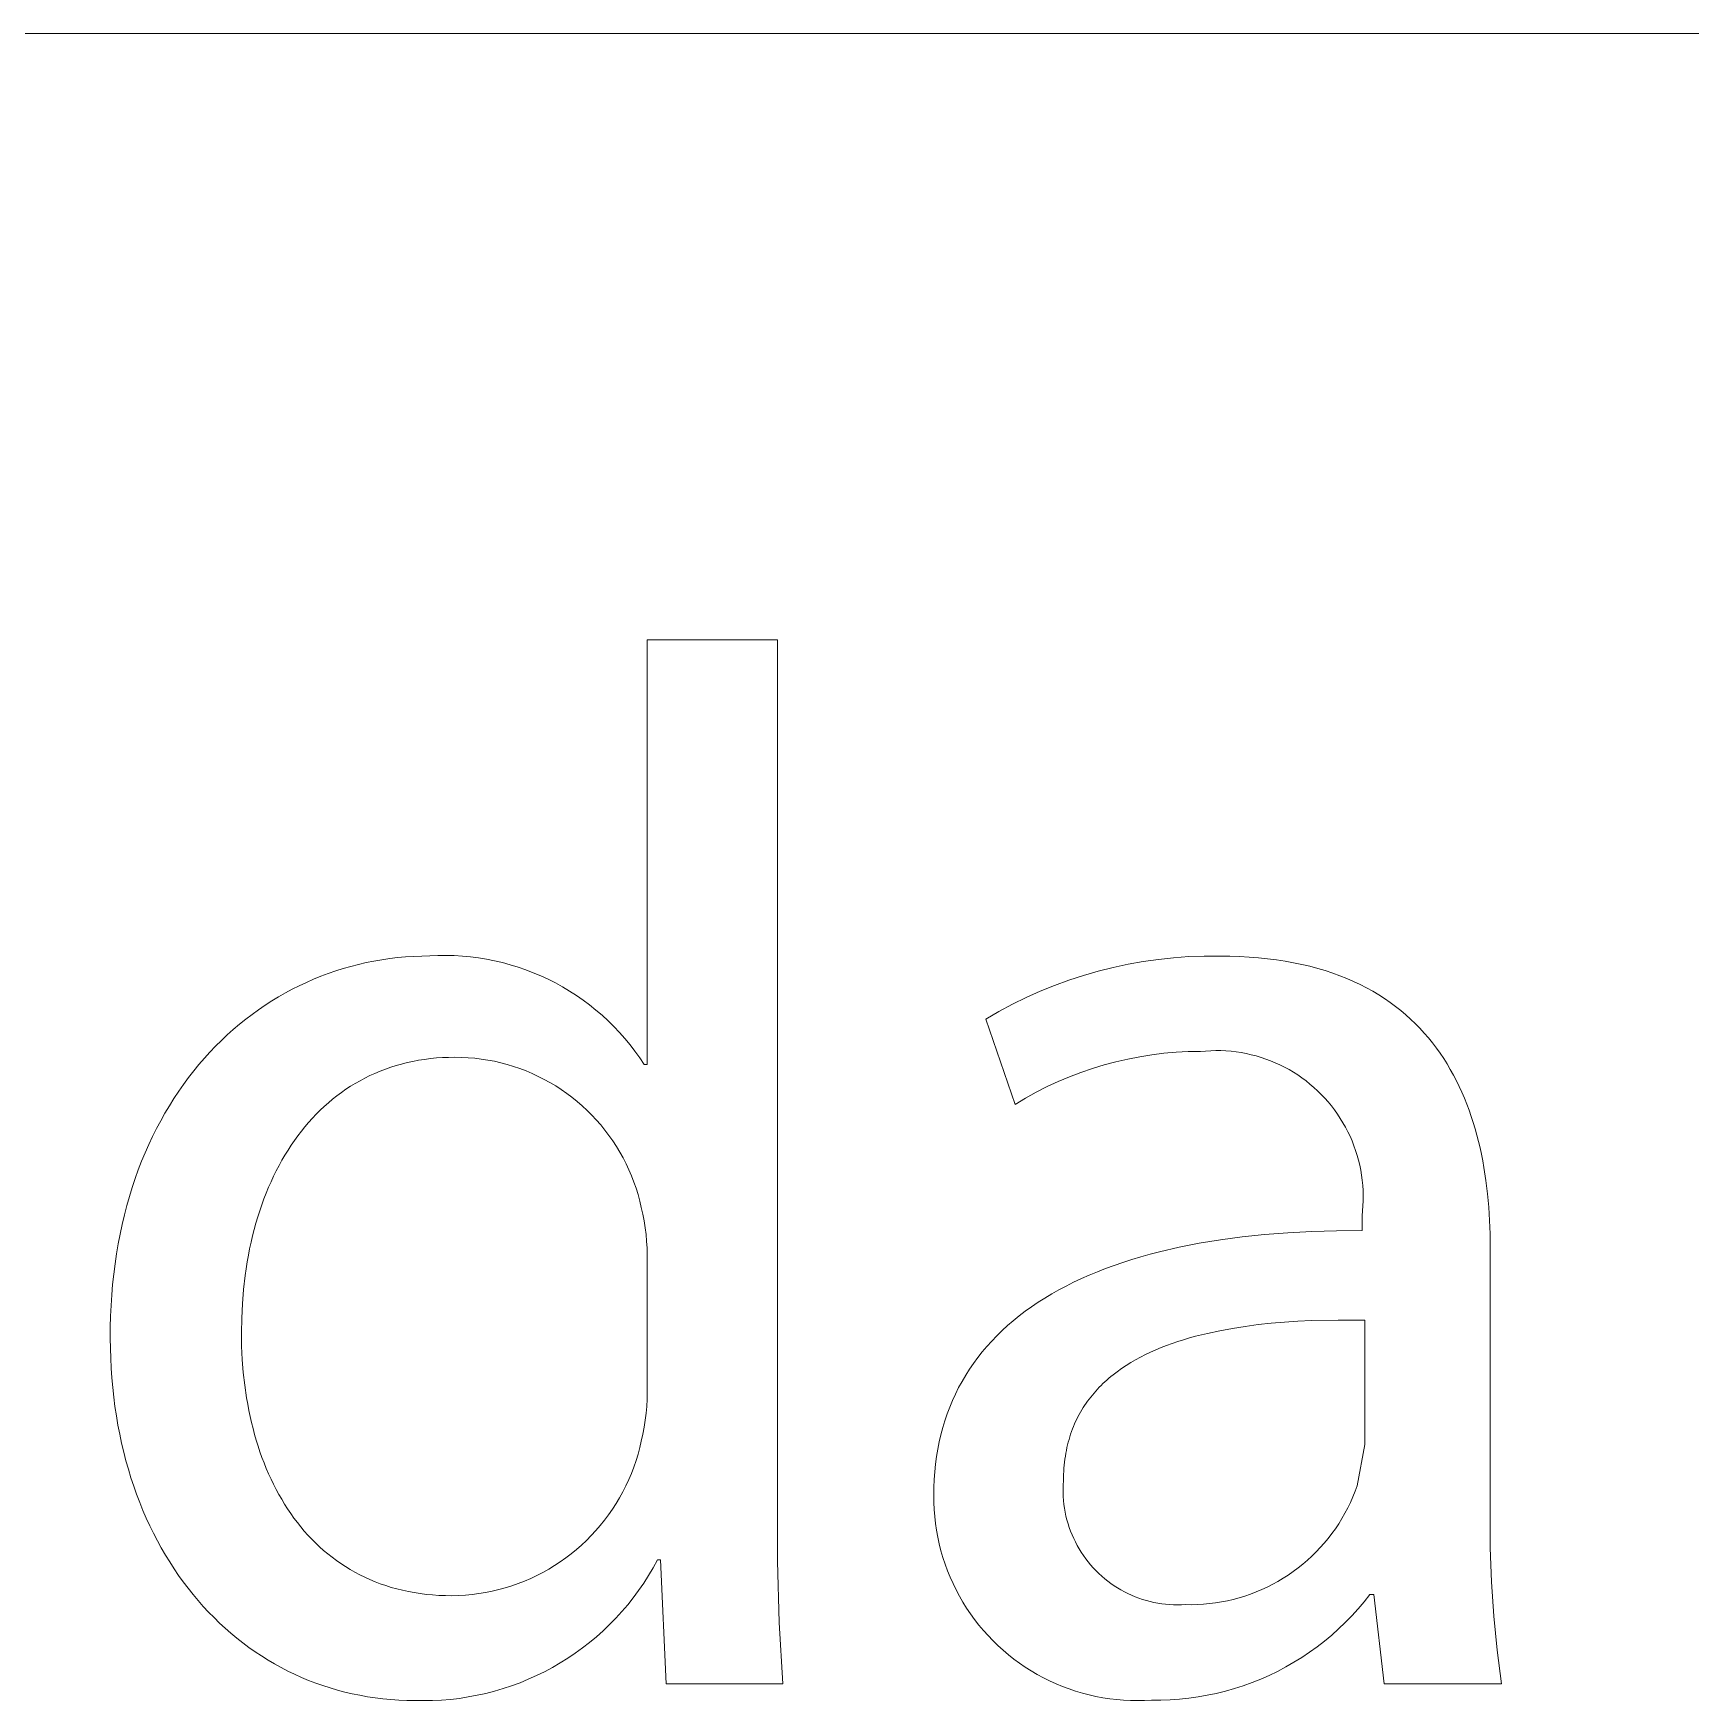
# Model space of a CAD drawing. Header units: millimetres. Extents: x -644 to 2279, y -276 to 1766.
# Drawn here: x 2183.22 to 2216.18, y 17.67 to 50.82 of the extents above; entities that cross this region are included whole.
import ezdxf

# ---------------------------------------------------------------- set-up
doc = ezdxf.new("R2010")
doc.units = ezdxf.units.MM
doc.header["$MEASUREMENT"] = 0
doc.layers.add('Domyślny', color=7, linetype='Continuous', true_color=0x000000)

msp = doc.modelspace()

# ---------------------------------------------------------------- linework, layer by layer
at = {"layer": 'Domyślny', "color": 18, "lineweight": 15, "true_color": 0x000000}
for p, q in [((2275.751, 50.819), (1173.959, 50.819)), ((2195.426, 30.315), (2195.426, 38.763)), ((2195.426, 38.763), (2198.015, 38.763)), ((2198.015, 38.763), (2198.015, 21.662)), ((2189.084, 32.127), (2189.232, 32.178)), ((2189.232, 32.178), (2189.382, 32.225)), ((2189.382, 32.225), (2189.532, 32.268)), ((2189.532, 32.268), (2189.685, 32.307)), ((2189.685, 32.307), (2189.838, 32.342)), ((2189.838, 32.342), (2189.993, 32.373)), ((2189.993, 32.373), (2190.148, 32.4)), ((2190.148, 32.4), (2190.305, 32.423)), ((2190.305, 32.423), (2190.463, 32.442)), ((2190.463, 32.442), (2190.622, 32.457)), ((2190.622, 32.457), (2190.782, 32.467)), ((2190.782, 32.467), (2190.943, 32.473)), ((2190.943, 32.473), (2191.104, 32.476)), ((2191.104, 32.476), (2191.266, 32.483)), ((2191.266, 32.483), (2191.427, 32.485)), ((2191.427, 32.485), (2191.589, 32.481)), ((2191.589, 32.481), (2191.75, 32.471)), ((2191.75, 32.471), (2191.911, 32.456)), ((2191.911, 32.456), (2192.072, 32.436)), ((2192.072, 32.436), (2192.231, 32.41)), ((2192.231, 32.41), (2192.39, 32.379)), ((2192.39, 32.379), (2192.547, 32.342)), ((2192.547, 32.342), (2192.704, 32.3)), ((2192.704, 32.3), (2192.858, 32.253)), ((2192.858, 32.253), (2193.011, 32.2)), ((2193.011, 32.2), (2193.162, 32.142)), ((2204.105, 32.086), (2204.398, 32.17)), ((2204.398, 32.17), (2204.694, 32.245)), ((2204.694, 32.245), (2204.992, 32.309)), ((2204.992, 32.309), (2205.292, 32.362)), ((2205.292, 32.362), (2205.594, 32.406)), ((2205.594, 32.406), (2205.897, 32.438)), ((2205.897, 32.438), (2206.202, 32.461)), ((2206.202, 32.461), (2206.506, 32.472)), ((2206.506, 32.472), (2206.811, 32.474)), ((2206.811, 32.474), (2207.012, 32.471)), ((2207.012, 32.471), (2207.207, 32.465)), ((2207.207, 32.465), (2207.398, 32.454)), ((2207.398, 32.454), (2207.584, 32.44)), ((2207.584, 32.44), (2207.766, 32.421)), ((2207.766, 32.421), (2207.943, 32.398)), ((2207.943, 32.398), (2208.115, 32.372)), ((2208.115, 32.372), (2208.283, 32.341)), ((2208.283, 32.341), (2208.447, 32.307)), ((2208.447, 32.307), (2208.607, 32.269)), ((2208.607, 32.269), (2208.762, 32.228)), ((2208.762, 32.228), (2208.913, 32.183)), ((2208.913, 32.183), (2209.06, 32.134)), ((2188.368, 31.813), (2188.508, 31.884)), ((2188.508, 31.884), (2188.649, 31.95)), ((2188.649, 31.95), (2188.793, 32.013)), ((2188.793, 32.013), (2188.938, 32.072)), ((2188.938, 32.072), (2189.084, 32.127)), ((2193.162, 32.142), (2193.311, 32.079)), ((2193.311, 32.079), (2193.457, 32.011)), ((2193.457, 32.011), (2193.602, 31.938)), ((2193.602, 31.938), (2193.743, 31.86)), ((2193.743, 31.86), (2193.882, 31.777)), ((2203.245, 31.772), (2203.528, 31.886)), ((2203.528, 31.886), (2203.815, 31.991)), ((2203.815, 31.991), (2204.105, 32.086)), ((2209.06, 32.134), (2209.202, 32.082)), ((2209.202, 32.082), (2209.341, 32.027)), ((2209.341, 32.027), (2209.476, 31.968)), ((2209.476, 31.968), (2209.606, 31.907)), ((2209.606, 31.907), (2209.733, 31.842)), ((2209.733, 31.842), (2209.856, 31.774)), ((2187.696, 31.405), (2187.826, 31.494)), ((2187.826, 31.494), (2187.959, 31.58)), ((2187.959, 31.58), (2188.093, 31.661)), ((2188.093, 31.661), (2188.23, 31.739)), ((2188.23, 31.739), (2188.368, 31.813)), ((2193.882, 31.777), (2194.018, 31.69)), ((2194.018, 31.69), (2194.151, 31.597)), ((2194.151, 31.597), (2194.28, 31.501)), ((2194.28, 31.501), (2194.407, 31.4)), ((2202.423, 31.37), (2202.693, 31.514)), ((2202.693, 31.514), (2202.967, 31.648)), ((2202.967, 31.648), (2203.245, 31.772)), ((2209.856, 31.774), (2209.975, 31.703)), ((2209.975, 31.703), (2210.09, 31.629)), ((2210.09, 31.629), (2210.201, 31.552)), ((2210.201, 31.552), (2210.309, 31.473)), ((2187.317, 31.116), (2187.441, 31.216)), ((2187.441, 31.216), (2187.567, 31.312)), ((2187.567, 31.312), (2187.696, 31.405)), ((2194.407, 31.4), (2194.529, 31.295)), ((2194.529, 31.295), (2194.648, 31.185)), ((2194.648, 31.185), (2194.764, 31.072)), ((2202.159, 31.218), (2202.423, 31.37)), ((2202.743, 29.524), (2202.159, 31.218)), ((2210.309, 31.473), (2210.413, 31.391)), ((2210.413, 31.391), (2210.514, 31.306)), ((2210.514, 31.306), (2210.611, 31.218)), ((2210.611, 31.218), (2210.705, 31.128)), ((2186.958, 30.795), (2187.075, 30.905)), ((2187.075, 30.905), (2187.195, 31.012)), ((2187.195, 31.012), (2187.317, 31.116)), ((2194.764, 31.072), (2194.875, 30.955)), ((2194.875, 30.955), (2194.982, 30.833)), ((2194.982, 30.833), (2195.085, 30.709)), ((2210.705, 31.128), (2210.795, 31.036)), ((2210.795, 31.036), (2210.882, 30.941)), ((2210.882, 30.941), (2210.966, 30.844)), ((2210.966, 30.844), (2211.046, 30.745)), ((2186.62, 30.441), (2186.73, 30.563)), ((2186.73, 30.563), (2186.843, 30.68)), ((2186.843, 30.68), (2186.958, 30.795)), ((2195.085, 30.709), (2195.184, 30.581)), ((2195.184, 30.581), (2195.278, 30.449)), ((2205.463, 30.509), (2205.223, 30.472)), ((2205.704, 30.539), (2205.463, 30.509)), ((2205.946, 30.559), (2205.704, 30.539)), ((2206.189, 30.572), (2205.946, 30.559)), ((2206.432, 30.576), (2206.189, 30.572)), ((2206.533, 30.585), (2206.432, 30.576)), ((2206.634, 30.591), (2206.533, 30.585)), ((2206.736, 30.593), (2206.634, 30.591)), ((2206.837, 30.592), (2206.736, 30.593)), ((2206.938, 30.588), (2206.837, 30.592)), ((2207.039, 30.58), (2206.938, 30.588)), ((2207.14, 30.568), (2207.039, 30.58)), ((2207.241, 30.553), (2207.14, 30.568)), ((2207.34, 30.534), (2207.241, 30.553)), ((2207.439, 30.512), (2207.34, 30.534)), ((2207.537, 30.486), (2207.439, 30.512)), ((2211.046, 30.745), (2211.123, 30.644)), ((2211.123, 30.644), (2211.197, 30.54)), ((2211.197, 30.54), (2211.268, 30.435)), ((2186.305, 30.057), (2186.407, 30.189)), ((2186.407, 30.189), (2186.512, 30.317)), ((2186.512, 30.317), (2186.62, 30.441)), ((2190.115, 30.184), (2190.012, 30.141)), ((2190.219, 30.224), (2190.115, 30.184)), ((2190.325, 30.262), (2190.219, 30.224)), ((2190.432, 30.296), (2190.325, 30.262)), ((2190.542, 30.326), (2190.432, 30.296)), ((2190.653, 30.354), (2190.542, 30.326)), ((2190.765, 30.379), (2190.653, 30.354)), ((2190.88, 30.4), (2190.765, 30.379)), ((2190.996, 30.419), (2190.88, 30.4)), ((2191.114, 30.434), (2190.996, 30.419)), ((2191.233, 30.446), (2191.114, 30.434)), ((2191.354, 30.454), (2191.233, 30.446)), ((2191.477, 30.459), (2191.354, 30.454)), ((2191.601, 30.461), (2191.477, 30.459)), ((2191.733, 30.459), (2191.601, 30.461)), ((2191.865, 30.452), (2191.733, 30.459)), ((2191.996, 30.441), (2191.865, 30.452)), ((2192.127, 30.425), (2191.996, 30.441)), ((2192.258, 30.404), (2192.127, 30.425)), ((2192.387, 30.38), (2192.258, 30.404)), ((2192.516, 30.35), (2192.387, 30.38)), ((2192.644, 30.316), (2192.516, 30.35)), ((2192.77, 30.278), (2192.644, 30.316)), ((2192.895, 30.235), (2192.77, 30.278)), ((2193.018, 30.188), (2192.895, 30.235)), ((2193.14, 30.137), (2193.018, 30.188)), ((2195.278, 30.449), (2195.367, 30.315)), ((2195.367, 30.315), (2195.426, 30.315)), ((2204.281, 30.238), (2204.051, 30.16)), ((2204.514, 30.309), (2204.281, 30.238)), ((2204.748, 30.372), (2204.514, 30.309)), ((2204.985, 30.426), (2204.748, 30.372)), ((2205.223, 30.472), (2204.985, 30.426)), ((2207.635, 30.457), (2207.537, 30.486)), ((2207.731, 30.425), (2207.635, 30.457)), ((2207.826, 30.389), (2207.731, 30.425)), ((2207.919, 30.351), (2207.826, 30.389)), ((2208.012, 30.308), (2207.919, 30.351)), ((2208.102, 30.263), (2208.012, 30.308)), ((2208.192, 30.215), (2208.102, 30.263)), ((2208.279, 30.163), (2208.192, 30.215)), ((2211.268, 30.435), (2211.336, 30.327)), ((2211.336, 30.327), (2211.4, 30.218)), ((2211.4, 30.218), (2211.462, 30.107)), ((2186.109, 29.784), (2186.206, 29.922)), ((2186.206, 29.922), (2186.305, 30.057)), ((2189.527, 29.883), (2189.435, 29.823)), ((2189.62, 29.94), (2189.527, 29.883)), ((2189.715, 29.995), (2189.62, 29.94)), ((2189.813, 30.047), (2189.715, 29.995)), ((2189.912, 30.096), (2189.813, 30.047)), ((2190.012, 30.141), (2189.912, 30.096)), ((2193.26, 30.081), (2193.14, 30.137)), ((2193.378, 30.021), (2193.26, 30.081)), ((2193.493, 29.958), (2193.378, 30.021)), ((2193.607, 29.89), (2193.493, 29.958)), ((2193.717, 29.818), (2193.607, 29.89)), ((2203.381, 29.876), (2203.164, 29.767)), ((2203.601, 29.979), (2203.381, 29.876)), ((2203.825, 30.073), (2203.601, 29.979)), ((2204.051, 30.16), (2203.825, 30.073)), ((2208.364, 30.108), (2208.279, 30.163)), ((2208.448, 30.051), (2208.364, 30.108)), ((2208.53, 29.99), (2208.448, 30.051)), ((2208.609, 29.927), (2208.53, 29.99)), ((2208.686, 29.861), (2208.609, 29.927)), ((2208.761, 29.793), (2208.686, 29.861)), ((2211.462, 30.107), (2211.521, 29.994)), ((2211.521, 29.994), (2211.577, 29.88)), ((2211.577, 29.88), (2211.63, 29.764)), ((2185.924, 29.497), (2186.015, 29.642)), ((2186.015, 29.642), (2186.109, 29.784)), ((2189.086, 29.556), (2189.004, 29.483)), ((2189.17, 29.627), (2189.086, 29.556)), ((2189.257, 29.695), (2189.17, 29.627)), ((2189.345, 29.76), (2189.257, 29.695)), ((2189.435, 29.823), (2189.345, 29.76)), ((2193.826, 29.743), (2193.717, 29.818)), ((2193.931, 29.664), (2193.826, 29.743)), ((2194.034, 29.581), (2193.931, 29.664)), ((2194.134, 29.494), (2194.034, 29.581)), ((2202.951, 29.649), (2202.743, 29.524)), ((2203.164, 29.767), (2202.951, 29.649)), ((2208.833, 29.722), (2208.761, 29.793)), ((2208.903, 29.648), (2208.833, 29.722)), ((2208.97, 29.572), (2208.903, 29.648)), ((2209.035, 29.494), (2208.97, 29.572)), ((2211.63, 29.764), (2211.681, 29.646)), ((2211.681, 29.646), (2211.728, 29.527)), ((2211.728, 29.527), (2211.773, 29.407)), ((2185.669, 29.043), (2185.751, 29.198)), ((2185.751, 29.198), (2185.836, 29.349)), ((2185.836, 29.349), (2185.924, 29.497)), ((2188.767, 29.247), (2188.692, 29.164)), ((2188.844, 29.328), (2188.767, 29.247)), ((2188.923, 29.407), (2188.844, 29.328)), ((2189.004, 29.483), (2188.923, 29.407)), ((2194.231, 29.404), (2194.134, 29.494)), ((2194.325, 29.311), (2194.231, 29.404)), ((2194.415, 29.215), (2194.325, 29.311)), ((2194.502, 29.116), (2194.415, 29.215)), ((2209.096, 29.413), (2209.035, 29.494)), ((2209.155, 29.331), (2209.096, 29.413)), ((2209.211, 29.246), (2209.155, 29.331)), ((2209.264, 29.16), (2209.211, 29.246)), ((2211.773, 29.407), (2211.816, 29.285)), ((2211.816, 29.285), (2211.856, 29.162)), ((2185.514, 28.724), (2185.59, 28.886)), ((2185.59, 28.886), (2185.669, 29.043)), ((2188.479, 28.9), (2188.412, 28.807)), ((2188.548, 28.99), (2188.479, 28.9)), ((2188.619, 29.078), (2188.548, 28.99)), ((2188.692, 29.164), (2188.619, 29.078)), ((2194.585, 29.013), (2194.502, 29.116)), ((2194.665, 28.908), (2194.585, 29.013)), ((2194.741, 28.8), (2194.665, 28.908)), ((2209.314, 29.071), (2209.264, 29.16)), ((2209.361, 28.981), (2209.314, 29.071)), ((2209.405, 28.89), (2209.361, 28.981)), ((2209.445, 28.797), (2209.405, 28.89)), ((2211.856, 29.162), (2211.893, 29.038)), ((2211.893, 29.038), (2211.928, 28.913)), ((2211.928, 28.913), (2211.96, 28.786)), ((2185.372, 28.393), (2185.441, 28.56)), ((2185.441, 28.56), (2185.514, 28.724)), ((2188.222, 28.515), (2188.162, 28.414)), ((2188.283, 28.615), (2188.222, 28.515)), ((2188.346, 28.712), (2188.283, 28.615)), ((2188.412, 28.807), (2188.346, 28.712)), ((2194.813, 28.689), (2194.741, 28.8)), ((2194.881, 28.576), (2194.813, 28.689)), ((2194.946, 28.461), (2194.881, 28.576)), ((2209.483, 28.702), (2209.445, 28.797)), ((2209.517, 28.607), (2209.483, 28.702)), ((2209.547, 28.51), (2209.517, 28.607)), ((2209.574, 28.412), (2209.547, 28.51)), ((2211.96, 28.786), (2211.991, 28.659)), ((2211.991, 28.659), (2212.018, 28.531)), ((2212.018, 28.531), (2212.044, 28.402)), ((2185.244, 28.049), (2185.306, 28.223)), ((2185.306, 28.223), (2185.372, 28.393)), ((2188.05, 28.204), (2187.997, 28.096)), ((2188.105, 28.31), (2188.05, 28.204)), ((2188.162, 28.414), (2188.105, 28.31)), ((2195.006, 28.344), (2194.946, 28.461)), ((2195.062, 28.224), (2195.006, 28.344)), ((2195.114, 28.103), (2195.062, 28.224)), ((2209.598, 28.314), (2209.574, 28.412)), ((2209.619, 28.214), (2209.598, 28.314)), ((2209.635, 28.114), (2209.619, 28.214)), ((2212.044, 28.402), (2212.067, 28.272)), ((2212.067, 28.272), (2212.108, 28.011)), ((2185.129, 27.693), (2185.184, 27.873)), ((2185.184, 27.873), (2185.244, 28.049)), ((2187.896, 27.875), (2187.849, 27.761)), ((2187.945, 27.987), (2187.896, 27.875)), ((2187.997, 28.096), (2187.945, 27.987)), ((2195.162, 27.98), (2195.114, 28.103)), ((2195.205, 27.855), (2195.162, 27.98)), ((2195.244, 27.729), (2195.205, 27.855)), ((2209.649, 28.014), (2209.635, 28.114)), ((2209.659, 27.913), (2209.649, 28.014)), ((2209.665, 27.812), (2209.659, 27.913)), ((2212.108, 28.011), (2212.14, 27.747)), ((2185.077, 27.51), (2185.129, 27.693)), ((2187.761, 27.527), (2187.72, 27.408)), ((2187.804, 27.645), (2187.761, 27.527)), ((2187.849, 27.761), (2187.804, 27.645)), ((2195.279, 27.601), (2195.244, 27.729)), ((2195.309, 27.473), (2195.279, 27.601)), ((2209.663, 27.507), (2209.667, 27.609)), ((2209.668, 27.71), (2209.665, 27.812)), ((2209.667, 27.609), (2209.668, 27.71)), ((2212.14, 27.747), (2212.164, 27.482)), ((2184.984, 27.136), (2185.028, 27.325)), ((2185.028, 27.325), (2185.077, 27.51)), ((2187.682, 27.287), (2187.645, 27.164)), ((2187.72, 27.408), (2187.682, 27.287)), ((2195.339, 27.34), (2195.309, 27.473)), ((2195.365, 27.206), (2195.339, 27.34)), ((2195.387, 27.072), (2195.365, 27.206)), ((2209.644, 27.305), (2209.655, 27.406)), ((2209.644, 27.013), (2209.644, 27.305)), ((2209.655, 27.406), (2209.663, 27.507)), ((2212.164, 27.482), (2212.181, 27.216)), ((2212.181, 27.216), (2212.191, 26.949)), ((2184.905, 26.75), (2184.942, 26.945)), ((2184.942, 26.945), (2184.984, 27.136)), ((2187.578, 26.912), (2187.548, 26.784)), ((2187.611, 27.039), (2187.578, 26.912)), ((2187.645, 27.164), (2187.611, 27.039)), ((2195.403, 26.936), (2195.387, 27.072)), ((2195.416, 26.801), (2195.403, 26.936)), ((2206.827, 26.831), (2207.26, 26.889)), ((2207.26, 26.889), (2207.707, 26.936)), ((2207.707, 26.936), (2208.17, 26.972)), ((2208.17, 26.972), (2208.647, 26.997)), ((2208.647, 26.997), (2209.138, 27.011)), ((2209.138, 27.011), (2209.644, 27.013)), ((2212.191, 26.949), (2212.194, 26.682)), ((2184.842, 26.353), (2184.872, 26.553)), ((2184.872, 26.553), (2184.905, 26.75)), ((2187.494, 26.523), (2187.471, 26.39)), ((2187.52, 26.654), (2187.494, 26.523)), ((2187.548, 26.784), (2187.52, 26.654)), ((2195.424, 26.665), (2195.416, 26.801)), ((2195.427, 26.529), (2195.424, 26.665)), ((2195.426, 26.392), (2195.427, 26.529)), ((2205.245, 26.493), (2205.429, 26.545)), ((2205.429, 26.545), (2205.617, 26.594)), ((2205.617, 26.594), (2206.005, 26.683)), ((2206.005, 26.683), (2206.408, 26.763)), ((2206.408, 26.763), (2206.827, 26.831)), ((2212.194, 26.682), (2212.194, 21.388)), ((2184.816, 26.15), (2184.842, 26.353)), ((2187.449, 26.255), (2187.43, 26.119)), ((2187.471, 26.39), (2187.449, 26.255)), ((2195.426, 23.94), (2195.426, 26.392)), ((2204.219, 26.129), (2204.38, 26.196)), ((2204.38, 26.196), (2204.545, 26.261)), ((2204.545, 26.261), (2204.714, 26.323)), ((2204.714, 26.323), (2204.887, 26.382)), ((2204.887, 26.382), (2205.064, 26.439)), ((2205.064, 26.439), (2205.245, 26.493)), ((2184.777, 25.736), (2184.795, 25.944)), ((2184.795, 25.944), (2184.816, 26.15)), ((2187.43, 26.119), (2187.398, 25.843)), ((2203.613, 25.835), (2203.759, 25.912)), ((2203.759, 25.912), (2203.908, 25.987)), ((2203.908, 25.987), (2204.062, 26.06)), ((2204.062, 26.06), (2204.219, 26.129)), ((2184.764, 25.524), (2184.777, 25.736)), ((2187.375, 25.561), (2187.362, 25.273)), ((2187.398, 25.843), (2187.375, 25.561)), ((2203.071, 25.5), (2203.201, 25.588)), ((2203.201, 25.588), (2203.334, 25.673)), ((2203.334, 25.673), (2203.472, 25.755)), ((2203.472, 25.755), (2203.613, 25.835)), ((2184.749, 25.094), (2184.755, 25.31)), ((2184.755, 25.31), (2184.764, 25.524)), ((2187.362, 25.273), (2187.357, 24.981)), ((2202.594, 25.125), (2202.707, 25.223)), ((2202.707, 25.223), (2202.825, 25.318)), ((2202.825, 25.318), (2202.946, 25.41)), ((2202.946, 25.41), (2203.071, 25.5)), ((2208.37, 25.212), (2208.104, 25.194)), ((2208.637, 25.224), (2208.37, 25.212)), ((2209.171, 25.236), (2208.637, 25.224)), ((2209.702, 25.232), (2209.171, 25.236)), ((2209.702, 22.76), (2209.702, 25.232)), ((2184.749, 24.874), (2184.749, 25.094)), ((2184.751, 24.673), (2184.749, 24.874)), ((2187.357, 24.981), (2187.361, 24.715)), ((2202.279, 24.818), (2202.38, 24.923)), ((2202.38, 24.923), (2202.485, 25.025)), ((2202.485, 25.025), (2202.594, 25.125)), ((2206.211, 24.879), (2206.095, 24.845)), ((2206.329, 24.912), (2206.211, 24.879)), ((2206.569, 24.971), (2206.329, 24.912)), ((2206.815, 25.024), (2206.569, 24.971)), ((2207.065, 25.07), (2206.815, 25.024)), ((2207.32, 25.11), (2207.065, 25.07)), ((2207.579, 25.144), (2207.32, 25.11)), ((2207.84, 25.172), (2207.579, 25.144)), ((2208.104, 25.194), (2207.84, 25.172)), ((2184.756, 24.475), (2184.751, 24.673)), ((2187.361, 24.715), (2187.373, 24.452)), ((2202.001, 24.489), (2202.089, 24.601)), ((2202.089, 24.601), (2202.182, 24.711)), ((2202.182, 24.711), (2202.279, 24.818)), ((2205.337, 24.548), (2205.237, 24.497)), ((2205.439, 24.596), (2205.337, 24.548)), ((2205.543, 24.643), (2205.439, 24.596)), ((2205.65, 24.687), (2205.543, 24.643)), ((2205.758, 24.729), (2205.65, 24.687)), ((2205.869, 24.77), (2205.758, 24.729)), ((2205.981, 24.808), (2205.869, 24.77)), ((2206.095, 24.845), (2205.981, 24.808)), ((2184.766, 24.278), (2184.756, 24.475)), ((2184.779, 24.084), (2184.766, 24.278)), ((2187.373, 24.452), (2187.394, 24.193)), ((2201.761, 24.138), (2201.836, 24.257)), ((2201.836, 24.257), (2201.917, 24.374)), ((2201.917, 24.374), (2202.001, 24.489)), ((2204.775, 24.209), (2204.691, 24.145)), ((2204.862, 24.271), (2204.775, 24.209)), ((2204.952, 24.331), (2204.862, 24.271)), ((2205.044, 24.389), (2204.952, 24.331)), ((2205.139, 24.444), (2205.044, 24.389)), ((2205.237, 24.497), (2205.139, 24.444)), ((2184.796, 23.892), (2184.779, 24.084)), ((2184.817, 23.702), (2184.796, 23.892)), ((2187.394, 24.193), (2187.422, 23.938)), ((2187.422, 23.938), (2187.459, 23.687)), ((2195.428, 23.8), (2195.426, 23.94)), ((2201.558, 23.765), (2201.621, 23.892)), ((2201.621, 23.892), (2201.689, 24.016)), ((2201.689, 24.016), (2201.761, 24.138)), ((2204.419, 23.899), (2204.383, 23.862)), ((2204.455, 23.936), (2204.419, 23.899)), ((2204.492, 23.973), (2204.455, 23.936)), ((2204.531, 24.008), (2204.492, 23.973)), ((2204.569, 24.043), (2204.531, 24.008)), ((2204.609, 24.078), (2204.569, 24.043)), ((2204.649, 24.112), (2204.609, 24.078)), ((2204.691, 24.145), (2204.649, 24.112)), ((2184.841, 23.515), (2184.817, 23.702)), ((2187.459, 23.687), (2187.481, 23.563)), ((2187.481, 23.563), (2187.504, 23.44)), ((2195.418, 23.52), (2195.425, 23.66)), ((2195.425, 23.66), (2195.428, 23.8)), ((2201.445, 23.505), (2201.499, 23.636)), ((2201.499, 23.636), (2201.558, 23.765)), ((2204.155, 23.58), (2204.126, 23.537)), ((2204.185, 23.622), (2204.155, 23.58)), ((2204.216, 23.664), (2204.185, 23.622)), ((2204.248, 23.705), (2204.216, 23.664)), ((2204.28, 23.745), (2204.248, 23.705)), ((2204.314, 23.785), (2204.28, 23.745)), ((2204.348, 23.823), (2204.314, 23.785)), ((2204.383, 23.862), (2204.348, 23.823)), ((2184.869, 23.329), (2184.841, 23.515)), ((2184.9, 23.146), (2184.869, 23.329)), ((2187.504, 23.44), (2187.529, 23.318)), ((2187.529, 23.318), (2187.557, 23.198)), ((2195.367, 23.104), (2195.389, 23.242)), ((2195.389, 23.242), (2195.406, 23.381)), ((2195.406, 23.381), (2195.418, 23.52)), ((2201.306, 23.097), (2201.348, 23.235)), ((2201.348, 23.235), (2201.394, 23.371)), ((2201.394, 23.371), (2201.445, 23.505)), ((2203.948, 23.217), (2203.926, 23.169)), ((2203.971, 23.265), (2203.948, 23.217)), ((2203.994, 23.312), (2203.971, 23.265)), ((2204.019, 23.359), (2203.994, 23.312)), ((2204.044, 23.404), (2204.019, 23.359)), ((2204.071, 23.449), (2204.044, 23.404)), ((2204.098, 23.494), (2204.071, 23.449)), ((2204.126, 23.537), (2204.098, 23.494)), ((2184.935, 22.966), (2184.9, 23.146)), ((2184.973, 22.788), (2184.935, 22.966)), ((2187.557, 23.198), (2187.587, 23.079)), ((2187.587, 23.079), (2187.618, 22.961)), ((2187.618, 22.961), (2187.652, 22.845)), ((2195.309, 22.83), (2195.34, 22.966)), ((2195.34, 22.966), (2195.367, 23.104)), ((2201.236, 22.813), (2201.269, 22.956)), ((2201.269, 22.956), (2201.306, 23.097)), ((2203.832, 22.915), (2203.816, 22.862)), ((2203.849, 22.967), (2203.832, 22.915)), ((2203.867, 23.019), (2203.849, 22.967)), ((2203.886, 23.07), (2203.867, 23.019)), ((2203.905, 23.12), (2203.886, 23.07)), ((2203.926, 23.169), (2203.905, 23.12)), ((2185.015, 22.612), (2184.973, 22.788)), ((2185.06, 22.439), (2185.015, 22.612)), ((2187.652, 22.845), (2187.688, 22.73)), ((2187.688, 22.73), (2187.725, 22.617)), ((2187.725, 22.617), (2187.765, 22.505)), ((2195.205, 22.44), (2195.244, 22.569)), ((2195.244, 22.569), (2195.279, 22.699)), ((2195.279, 22.699), (2195.309, 22.83)), ((2201.183, 22.52), (2201.207, 22.668)), ((2201.207, 22.668), (2201.236, 22.813)), ((2203.753, 22.586), (2203.743, 22.529)), ((2203.763, 22.643), (2203.753, 22.586)), ((2203.775, 22.699), (2203.763, 22.643)), ((2203.788, 22.754), (2203.775, 22.699)), ((2203.801, 22.809), (2203.788, 22.754)), ((2203.816, 22.862), (2203.801, 22.809)), ((2209.546, 21.942), (2209.702, 22.76)), ((2185.108, 22.268), (2185.06, 22.439)), ((2185.159, 22.099), (2185.108, 22.268)), ((2187.765, 22.505), (2187.807, 22.395)), ((2187.807, 22.395), (2187.851, 22.286)), ((2187.851, 22.286), (2187.897, 22.179)), ((2195.113, 22.186), (2195.161, 22.312)), ((2195.161, 22.312), (2195.205, 22.44)), ((2201.136, 22.064), (2201.147, 22.218)), ((2201.147, 22.218), (2201.163, 22.37)), ((2201.163, 22.37), (2201.183, 22.52)), ((2203.712, 22.229), (2203.709, 22.167)), ((2203.716, 22.291), (2203.712, 22.229)), ((2203.721, 22.351), (2203.716, 22.291)), ((2203.727, 22.411), (2203.721, 22.351)), ((2203.735, 22.47), (2203.727, 22.411)), ((2203.743, 22.529), (2203.735, 22.47)), ((2185.214, 21.934), (2185.159, 22.099)), ((2185.272, 21.771), (2185.214, 21.934)), ((2187.897, 22.179), (2187.945, 22.074)), ((2187.945, 22.074), (2187.995, 21.971)), ((2187.995, 21.971), (2188.047, 21.869)), ((2194.943, 21.82), (2195.004, 21.94)), ((2195.004, 21.94), (2195.061, 22.062)), ((2195.061, 22.062), (2195.113, 22.186)), ((2201.127, 21.748), (2201.13, 21.907)), ((2201.13, 21.907), (2201.136, 22.064)), ((2203.701, 21.962), (2203.699, 21.883)), ((2203.699, 21.883), (2203.699, 21.805)), ((2203.707, 22.04), (2203.701, 21.962)), ((2203.709, 22.167), (2203.707, 22.104)), ((2203.707, 22.104), (2203.707, 22.04)), ((2209.505, 21.83), (2209.546, 21.942)), ((2185.333, 21.61), (2185.272, 21.771)), ((2185.397, 21.452), (2185.333, 21.61)), ((2188.047, 21.869), (2188.101, 21.769)), ((2188.101, 21.769), (2188.157, 21.671)), ((2188.157, 21.671), (2188.215, 21.575)), ((2188.215, 21.575), (2188.276, 21.481)), ((2194.736, 21.473), (2194.809, 21.586)), ((2194.809, 21.586), (2194.878, 21.702)), ((2194.878, 21.702), (2194.943, 21.82)), ((2198.015, 21.662), (2198.018, 20.441)), ((2201.128, 21.609), (2201.127, 21.748)), ((2201.134, 21.47), (2201.128, 21.609)), ((2203.699, 21.805), (2203.702, 21.726)), ((2203.702, 21.726), (2203.707, 21.648)), ((2203.707, 21.648), (2203.716, 21.57)), ((2203.716, 21.57), (2203.727, 21.492)), ((2209.359, 21.5), (2209.412, 21.608)), ((2209.412, 21.608), (2209.46, 21.718)), ((2209.46, 21.718), (2209.505, 21.83)), ((2185.465, 21.297), (2185.397, 21.452)), ((2185.535, 21.145), (2185.465, 21.297)), ((2188.276, 21.481), (2188.338, 21.389)), ((2188.338, 21.389), (2188.402, 21.298)), ((2188.402, 21.298), (2188.469, 21.21)), ((2194.493, 21.15), (2194.578, 21.255)), ((2194.578, 21.255), (2194.659, 21.362)), ((2194.659, 21.362), (2194.736, 21.473)), ((2201.145, 21.331), (2201.134, 21.47)), ((2201.161, 21.193), (2201.145, 21.331)), ((2203.727, 21.492), (2203.74, 21.415)), ((2203.74, 21.415), (2203.756, 21.338)), ((2203.756, 21.338), (2203.775, 21.262)), ((2203.775, 21.262), (2203.797, 21.187)), ((2209.18, 21.187), (2209.244, 21.289)), ((2209.244, 21.289), (2209.303, 21.394)), ((2209.303, 21.394), (2209.359, 21.5)), ((2212.194, 21.388), (2212.194, 20.708)), ((2185.608, 20.995), (2185.535, 21.145)), ((2185.684, 20.849), (2185.608, 20.995)), ((2188.469, 21.21), (2188.537, 21.124)), ((2188.537, 21.124), (2188.607, 21.041)), ((2188.607, 21.041), (2188.68, 20.959)), ((2188.68, 20.959), (2188.755, 20.88)), ((2194.219, 20.853), (2194.314, 20.949)), ((2194.314, 20.949), (2194.405, 21.048)), ((2194.405, 21.048), (2194.493, 21.15)), ((2201.181, 21.055), (2201.161, 21.193)), ((2201.206, 20.919), (2201.181, 21.055)), ((2201.235, 20.783), (2201.206, 20.919)), ((2203.797, 21.187), (2203.821, 21.112)), ((2203.821, 21.112), (2203.848, 21.038)), ((2203.848, 21.038), (2203.877, 20.966)), ((2203.877, 20.966), (2203.909, 20.894)), ((2203.909, 20.894), (2203.943, 20.823)), ((2208.894, 20.802), (2208.97, 20.894)), ((2208.97, 20.894), (2209.044, 20.989)), ((2209.044, 20.989), (2209.114, 21.087)), ((2209.114, 21.087), (2209.18, 21.187)), ((2185.763, 20.705), (2185.684, 20.849)), ((2185.845, 20.564), (2185.763, 20.705)), ((2185.93, 20.425), (2185.845, 20.564)), ((2188.755, 20.88), (2188.831, 20.803)), ((2188.831, 20.803), (2188.91, 20.728)), ((2188.91, 20.728), (2188.991, 20.656)), ((2188.991, 20.656), (2189.073, 20.587)), ((2189.073, 20.587), (2189.158, 20.519)), ((2193.807, 20.505), (2193.915, 20.587)), ((2193.915, 20.587), (2194.019, 20.672)), ((2194.019, 20.672), (2194.12, 20.761)), ((2194.12, 20.761), (2194.219, 20.853)), ((2201.27, 20.648), (2201.235, 20.783)), ((2201.308, 20.514), (2201.27, 20.648)), ((2203.943, 20.823), (2203.979, 20.754)), ((2203.979, 20.754), (2204.018, 20.686)), ((2204.018, 20.686), (2204.059, 20.619)), ((2204.059, 20.619), (2204.103, 20.554)), ((2208.645, 20.54), (2208.731, 20.625)), ((2208.731, 20.625), (2208.814, 20.712)), ((2208.814, 20.712), (2208.894, 20.802)), ((2212.194, 20.708), (2212.217, 20.029)), ((2186.017, 20.29), (2185.93, 20.425)), ((2186.108, 20.158), (2186.017, 20.29)), ((2189.158, 20.519), (2189.245, 20.455)), ((2189.245, 20.455), (2189.334, 20.392)), ((2189.334, 20.392), (2189.425, 20.333)), ((2189.425, 20.333), (2189.518, 20.276)), ((2189.518, 20.276), (2189.613, 20.222)), ((2193.352, 20.218), (2193.47, 20.284)), ((2193.47, 20.284), (2193.585, 20.354)), ((2193.585, 20.354), (2193.697, 20.427)), ((2193.697, 20.427), (2193.807, 20.505)), ((2195.544, 20.309), (2195.454, 20.155)), ((2195.63, 20.465), (2195.544, 20.309)), ((2195.689, 20.465), (2195.63, 20.465)), ((2195.805, 18.003), (2195.689, 20.465)), ((2198.018, 20.441), (2198.054, 19.221)), ((2201.352, 20.382), (2201.308, 20.514)), ((2201.4, 20.252), (2201.352, 20.382)), ((2201.452, 20.123), (2201.4, 20.252)), ((2204.103, 20.554), (2204.149, 20.49)), ((2204.149, 20.49), (2204.196, 20.428)), ((2204.196, 20.428), (2204.246, 20.367)), ((2204.246, 20.367), (2204.299, 20.309)), ((2204.299, 20.309), (2204.353, 20.252)), ((2204.353, 20.252), (2204.409, 20.197)), ((2208.177, 20.166), (2208.275, 20.234)), ((2208.275, 20.234), (2208.372, 20.306)), ((2208.372, 20.306), (2208.466, 20.381)), ((2208.466, 20.381), (2208.557, 20.459)), ((2208.557, 20.459), (2208.645, 20.54)), ((2186.2, 20.029), (2186.108, 20.158)), ((2186.296, 19.903), (2186.2, 20.029)), ((2186.394, 19.78), (2186.296, 19.903)), ((2189.613, 20.222), (2189.71, 20.17)), ((2189.71, 20.17), (2189.809, 20.121)), ((2189.809, 20.121), (2189.91, 20.076)), ((2189.91, 20.076), (2190.014, 20.033)), ((2190.014, 20.033), (2190.119, 19.992)), ((2190.119, 19.992), (2190.226, 19.955)), ((2190.226, 19.955), (2190.336, 19.921)), ((2190.336, 19.921), (2190.447, 19.89)), ((2192.475, 19.876), (2192.605, 19.911)), ((2192.605, 19.911), (2192.734, 19.951)), ((2192.734, 19.951), (2192.861, 19.996)), ((2192.861, 19.996), (2192.987, 20.045)), ((2192.987, 20.045), (2193.11, 20.098)), ((2193.11, 20.098), (2193.232, 20.156)), ((2193.232, 20.156), (2193.352, 20.218)), ((2195.357, 20.005), (2195.256, 19.859)), ((2195.454, 20.155), (2195.357, 20.005)), ((2201.509, 19.996), (2201.452, 20.123)), ((2201.57, 19.871), (2201.509, 19.996)), ((2204.409, 20.197), (2204.466, 20.144)), ((2204.466, 20.144), (2204.526, 20.093)), ((2204.526, 20.093), (2204.587, 20.044)), ((2204.587, 20.044), (2204.65, 19.997)), ((2204.65, 19.997), (2204.715, 19.953)), ((2204.715, 19.953), (2204.781, 19.91)), ((2204.781, 19.91), (2204.849, 19.87)), ((2207.651, 19.876), (2207.76, 19.927)), ((2207.76, 19.927), (2207.867, 19.981)), ((2207.867, 19.981), (2207.972, 20.039)), ((2207.972, 20.039), (2208.075, 20.101)), ((2208.075, 20.101), (2208.177, 20.166)), ((2212.217, 20.029), (2212.262, 19.351)), ((2186.495, 19.66), (2186.394, 19.78)), ((2186.598, 19.543), (2186.495, 19.66)), ((2190.447, 19.89), (2190.56, 19.862)), ((2190.56, 19.862), (2190.676, 19.837)), ((2190.676, 19.837), (2190.794, 19.816)), ((2190.794, 19.816), (2190.913, 19.797)), ((2190.913, 19.797), (2191.035, 19.782)), ((2191.035, 19.782), (2191.159, 19.77)), ((2191.159, 19.77), (2191.285, 19.761)), ((2191.285, 19.761), (2191.412, 19.756)), ((2191.412, 19.756), (2191.542, 19.755)), ((2191.542, 19.755), (2191.677, 19.758)), ((2191.677, 19.758), (2191.812, 19.766)), ((2191.812, 19.766), (2191.946, 19.779)), ((2191.946, 19.779), (2192.079, 19.796)), ((2192.079, 19.796), (2192.212, 19.818)), ((2192.212, 19.818), (2192.344, 19.844)), ((2192.344, 19.844), (2192.475, 19.876)), ((2195.039, 19.576), (2194.924, 19.44)), ((2195.15, 19.715), (2195.039, 19.576)), ((2195.256, 19.859), (2195.15, 19.715)), ((2201.636, 19.748), (2201.57, 19.871)), ((2201.705, 19.628), (2201.636, 19.748)), ((2201.779, 19.51), (2201.705, 19.628)), ((2204.849, 19.87), (2204.917, 19.833)), ((2204.917, 19.833), (2204.987, 19.798)), ((2204.987, 19.798), (2205.059, 19.765)), ((2205.059, 19.765), (2205.131, 19.734)), ((2205.131, 19.734), (2205.204, 19.707)), ((2205.204, 19.707), (2205.279, 19.681)), ((2205.279, 19.681), (2205.354, 19.659)), ((2205.354, 19.659), (2205.43, 19.638)), ((2205.43, 19.638), (2205.506, 19.621)), ((2205.506, 19.621), (2205.583, 19.606)), ((2205.583, 19.606), (2205.661, 19.594)), ((2205.661, 19.594), (2205.738, 19.584)), ((2205.738, 19.584), (2205.817, 19.578)), ((2205.817, 19.578), (2205.895, 19.573)), ((2205.895, 19.573), (2205.973, 19.572)), ((2205.973, 19.572), (2206.052, 19.573)), ((2206.052, 19.573), (2206.13, 19.577)), ((2206.13, 19.577), (2206.25, 19.576)), ((2206.25, 19.576), (2206.37, 19.579)), ((2206.37, 19.579), (2206.49, 19.586)), ((2206.49, 19.586), (2206.61, 19.597)), ((2206.61, 19.597), (2206.729, 19.612)), ((2206.729, 19.612), (2206.848, 19.631)), ((2206.848, 19.631), (2206.966, 19.654)), ((2206.966, 19.654), (2207.083, 19.681)), ((2207.083, 19.681), (2207.199, 19.712)), ((2207.199, 19.712), (2207.314, 19.748)), ((2207.314, 19.748), (2207.428, 19.787)), ((2207.428, 19.787), (2207.54, 19.83)), ((2207.54, 19.83), (2207.651, 19.876)), ((2209.685, 19.636), (2209.565, 19.494)), ((2209.799, 19.782), (2209.685, 19.636)), ((2209.877, 19.782), (2209.799, 19.782)), ((2210.082, 18.001), (2209.877, 19.782)), ((2186.703, 19.429), (2186.598, 19.543)), ((2186.811, 19.319), (2186.703, 19.429)), ((2186.922, 19.212), (2186.811, 19.319)), ((2194.803, 19.309), (2194.679, 19.181)), ((2194.924, 19.44), (2194.803, 19.309)), ((2201.857, 19.395), (2201.779, 19.51)), ((2201.938, 19.282), (2201.857, 19.395)), ((2202.024, 19.172), (2201.938, 19.282)), ((2209.441, 19.357), (2209.311, 19.224)), ((2209.565, 19.494), (2209.441, 19.357)), ((2212.262, 19.351), (2212.329, 18.674)), ((2187.034, 19.108), (2186.922, 19.212)), ((2187.149, 19.007), (2187.034, 19.108)), ((2187.266, 18.91), (2187.149, 19.007)), ((2187.386, 18.816), (2187.266, 18.91)), ((2194.417, 18.939), (2194.28, 18.825)), ((2194.55, 19.058), (2194.417, 18.939)), ((2194.679, 19.181), (2194.55, 19.058)), ((2198.054, 19.221), (2198.122, 18.003)), ((2202.113, 19.066), (2202.024, 19.172)), ((2202.206, 18.962), (2202.113, 19.066)), ((2202.302, 18.862), (2202.206, 18.962)), ((2209.04, 18.972), (2208.897, 18.853)), ((2209.178, 19.096), (2209.04, 18.972)), ((2209.311, 19.224), (2209.178, 19.096)), ((2187.507, 18.726), (2187.386, 18.816)), ((2187.631, 18.639), (2187.507, 18.726)), ((2187.757, 18.556), (2187.631, 18.639)), ((2193.995, 18.611), (2193.847, 18.512)), ((2194.139, 18.716), (2193.995, 18.611)), ((2194.28, 18.825), (2194.139, 18.716)), ((2202.402, 18.765), (2202.302, 18.862)), ((2202.505, 18.672), (2202.402, 18.765)), ((2202.611, 18.582), (2202.505, 18.672)), ((2202.72, 18.496), (2202.611, 18.582)), ((2208.6, 18.631), (2208.446, 18.528)), ((2208.751, 18.74), (2208.6, 18.631)), ((2208.897, 18.853), (2208.751, 18.74)), ((2212.329, 18.674), (2212.418, 18.001)), ((2187.885, 18.476), (2187.757, 18.556)), ((2188.015, 18.399), (2187.885, 18.476)), ((2188.146, 18.327), (2188.015, 18.399)), ((2188.28, 18.257), (2188.146, 18.327)), ((2188.415, 18.192), (2188.28, 18.257)), ((2193.385, 18.244), (2193.225, 18.165)), ((2193.542, 18.328), (2193.385, 18.244)), ((2193.696, 18.417), (2193.542, 18.328)), ((2193.847, 18.512), (2193.696, 18.417)), ((2202.832, 18.413), (2202.72, 18.496)), ((2202.947, 18.335), (2202.832, 18.413)), ((2203.064, 18.26), (2202.947, 18.335)), ((2203.184, 18.19), (2203.064, 18.26)), ((2207.964, 18.251), (2207.797, 18.17)), ((2208.128, 18.338), (2207.964, 18.251)), ((2208.289, 18.43), (2208.128, 18.338)), ((2208.446, 18.528), (2208.289, 18.43)), ((2188.553, 18.13), (2188.415, 18.192)), ((2188.692, 18.072), (2188.553, 18.13)), ((2188.833, 18.018), (2188.692, 18.072)), ((2188.975, 17.968), (2188.833, 18.018)), ((2189.12, 17.921), (2188.975, 17.968)), ((2189.265, 17.878), (2189.12, 17.921)), ((2192.561, 17.907), (2192.39, 17.857)), ((2192.73, 17.963), (2192.561, 17.907)), ((2192.897, 18.025), (2192.73, 17.963)), ((2193.062, 18.092), (2192.897, 18.025)), ((2193.225, 18.165), (2193.062, 18.092)), ((2198.122, 18.003), (2195.805, 18.003)), ((2203.307, 18.124), (2203.184, 18.19)), ((2203.431, 18.062), (2203.307, 18.124)), ((2203.558, 18.004), (2203.431, 18.062)), ((2203.686, 17.951), (2203.558, 18.004)), ((2203.817, 17.902), (2203.686, 17.951)), ((2203.948, 17.858), (2203.817, 17.902)), ((2207.105, 17.907), (2206.926, 17.856)), ((2207.281, 17.964), (2207.105, 17.907)), ((2207.456, 18.027), (2207.281, 17.964)), ((2207.628, 18.096), (2207.456, 18.027)), ((2207.797, 18.17), (2207.628, 18.096)), ((2212.418, 18.001), (2210.082, 18.001)), ((2189.413, 17.84), (2189.265, 17.878)), ((2189.562, 17.805), (2189.413, 17.84)), ((2189.712, 17.774), (2189.562, 17.805)), ((2189.864, 17.747), (2189.712, 17.774)), ((2190.017, 17.724), (2189.864, 17.747)), ((2190.172, 17.705), (2190.017, 17.724)), ((2190.328, 17.691), (2190.172, 17.705)), ((2190.485, 17.68), (2190.328, 17.691)), ((2190.643, 17.674), (2190.485, 17.68)), ((2190.803, 17.672), (2190.643, 17.674)), ((2190.981, 17.668), (2190.803, 17.672)), ((2191.159, 17.671), (2190.981, 17.668)), ((2191.337, 17.679), (2191.159, 17.671)), ((2191.515, 17.694), (2191.337, 17.679)), ((2191.692, 17.714), (2191.515, 17.694)), ((2191.868, 17.741), (2191.692, 17.714)), ((2192.043, 17.774), (2191.868, 17.741)), ((2192.217, 17.812), (2192.043, 17.774)), ((2192.39, 17.857), (2192.217, 17.812)), ((2204.082, 17.818), (2203.948, 17.858)), ((2204.216, 17.783), (2204.082, 17.818)), ((2204.352, 17.753), (2204.216, 17.783)), ((2204.489, 17.727), (2204.352, 17.753)), ((2204.626, 17.706), (2204.489, 17.727)), ((2204.764, 17.689), (2204.626, 17.706)), ((2204.903, 17.678), (2204.764, 17.689)), ((2205.042, 17.671), (2204.903, 17.678)), ((2205.181, 17.669), (2205.042, 17.671)), ((2205.32, 17.672), (2205.181, 17.669)), ((2205.459, 17.679), (2205.32, 17.672)), ((2205.644, 17.679), (2205.459, 17.679)), ((2205.829, 17.685), (2205.644, 17.679)), ((2206.014, 17.698), (2205.829, 17.685)), ((2206.199, 17.717), (2206.014, 17.698)), ((2206.382, 17.742), (2206.199, 17.717)), ((2206.565, 17.774), (2206.382, 17.742)), ((2206.746, 17.812), (2206.565, 17.774)), ((2206.926, 17.856), (2206.746, 17.812))]:
    msp.add_line(p, q, dxfattribs=at)

doc.saveas('drawing.dxf')
